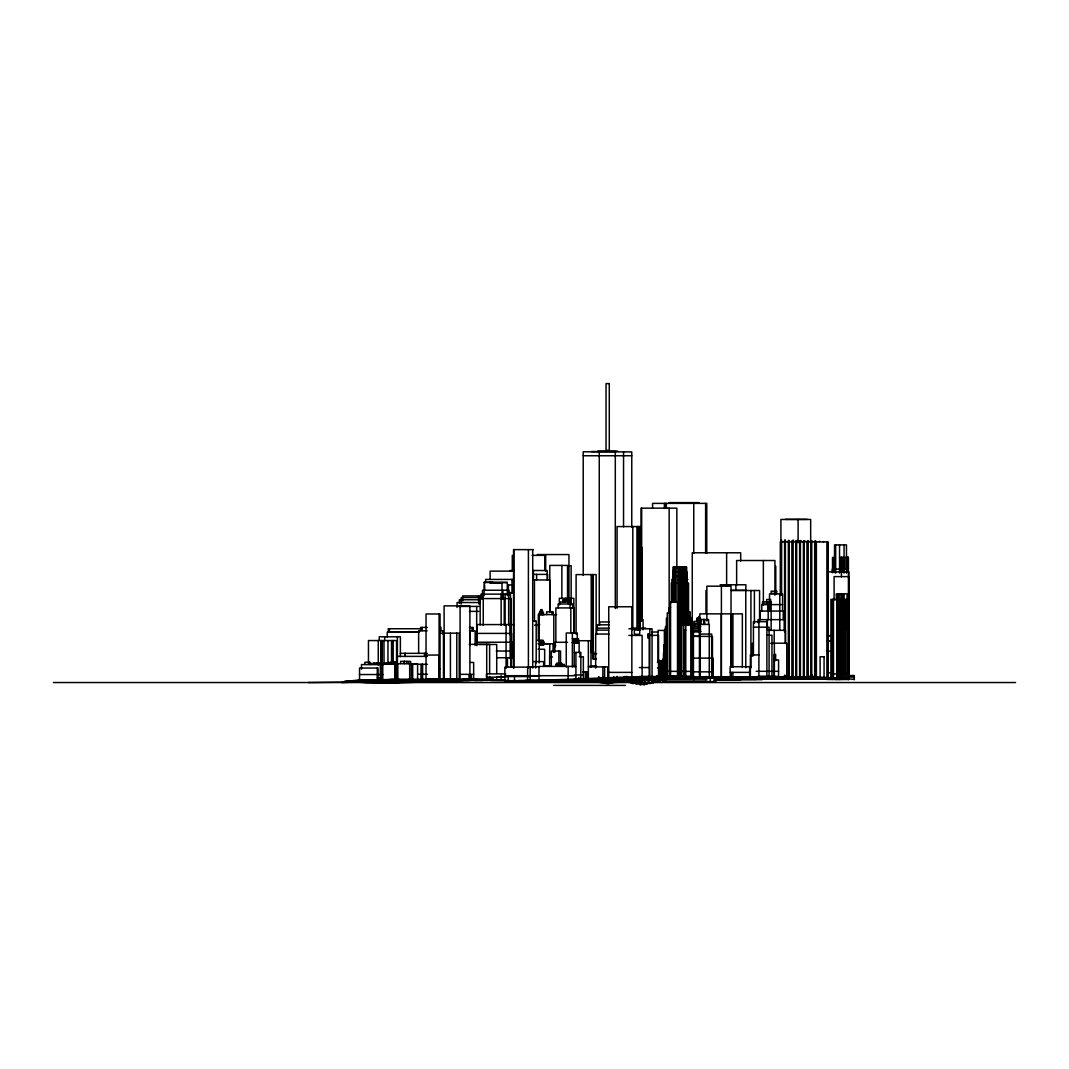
<?xml version="1.0" encoding="UTF-8"?>
<svg xmlns="http://www.w3.org/2000/svg" width="1069" height="1069" viewBox="0 0 1069 1069"><rect width="100%" height="100%" fill="white"/><g stroke="black" fill="none" stroke-linecap="round" stroke-linejoin="round"><path stroke-width="1.5" d="M648.188 682.41L646.932 684.307L643.471 683.639L640.01 679.577L637.712 679.39M645.823 682.837L644.366 684.908L642.175 684.387L637.445 679.804L633.984 679.363M654.455 681.608L653.359 682.797L649.912 682.85L646.451 679.363M651.115 682.717L650.152 683.559L646.692 683.238L643.231 679.39L641.908 679.309M641.801 684.147L640.505 685.069L633.583 680.151L631.285 679.697M657.315 681.554L653.119 682.463L649.658 679.336M403.026 681.287L401.409 682.289L391.788 682.516L385.054 681.26L368.564 681.167M747.071 677.225L774.784 677.252M638.18 683.585L636.723 684.374L629.815 680.485M592.934 680.405C603.531 681.287 615.116 684.066 625.418 681.006M400.394 681.501L398.657 682.356L389.851 682.329M617.722 681.247L608.274 683.853L587.656 680.392M623.935 681.755L628.639 680.018M634.558 683.078L632.955 683.666L625.378 680.499M461.073 680.338L444.276 680.753L461.073 680.338L447.123 681.661L450.423 681.1L392.564 682.303M638.5 679.643L602.555 681.3L619.071 680.352M356.137 681.14L343.991 681.568L359.678 679.951L428.883 680.071M636.63 679.376C633.382 681.541 613.365 680.819 629.962 680.071M665.546 680.859L663.168 681.194L659.6 679.229M623.989 680.726L647.854 680.084M308.406 682.53L358.048 681.995L391.12 679.309L504.929 680.245M374.591 680.031L364.582 681.234L375.74 680.138L345.955 681.434M628.719 680.285L627.744 680.405L630.844 680.125M407.663 682.289L414.291 681.581M392.764 679.737L386.951 680.686L389.21 680.499M616.866 680.432L601.299 680.953L616.305 680.432M621.263 680.365L608.101 681.715L598.146 680.819M358.209 680.111L400.18 679.603L377.223 679.737M727.428 677.385L730.702 677.131M389.717 679.737L377.825 679.831L386.337 679.697L380.591 679.79M614.194 678.267L639.97 677.586M622.652 678.027L633.449 677.465M590.93 681.287L587.91 681.501L598.921 682.329M595.607 680.886L592.48 681.087C605.989 683.198 619.926 682.837 633.222 679.857L629.922 679.911M577.848 680.138L580.868 679.937M618.497 679.684L625.405 679.777L599.108 679.349M679.349 677.84L693.474 677.212M660.976 679.309L664.277 679.149M773.275 677.332L760.46 677.586M688.329 677.198L670.357 678.04L678.534 677.866M623.16 678.013L667.256 678.147M622.906 679.684L637.578 679.336M621.677 679.657L588.191 679.71M624.924 679.75L636.202 679.39M841.076 679.363L834.461 679.363M444.223 681.207L493.771 679.416L486.342 679.483M624.309 679.817L625.405 679.777M847.69 676.129L854.305 675.915L847.69 675.528M445.907 679.951L447.817 679.884M341.492 682.57L358.035 682.022M619.98 678.04L605.789 678.254M761.676 678.788L799.639 678.28M741.058 677.225L737.851 677.252M778.032 677.225L757.988 677.572M847.69 675.996L854.305 675.768L847.69 675.835M477.015 679.496L468.77 679.75L487.451 679.496L426.785 679.416M378.185 682.543L411.191 681.501M775.172 677.278L765.324 677.532M638.046 679.336L630.176 679.537M723.619 679.349L741.819 679.363M577.1 679.897L580.414 679.817M690.093 677.773L709.135 677.452M395.597 679.603L391.107 679.71L425.449 679.643M665.452 675.955L659.012 676.036M474.275 679.483L461.34 679.857L488.239 680.378M462.262 679.55L472.177 679.349M472.565 679.336L475.732 679.296M573.505 679.523L590.342 679.657M477.335 679.349L462.864 679.657L476.56 679.323M683.719 677.853L640.892 677.586M664.905 678.24L726.332 677.399M408.826 679.617L456.784 679.336M445.573 679.951L446.388 679.937M678.013 677.987L700.85 677.626M626.768 679.657L624.269 679.71L624.122 676.396M715.348 679.443L721.976 679.336M574.294 679.483L589.046 679.697M854.305 675.648L847.69 675.688L854.305 675.541L854.305 679.737M445.345 679.844L446.468 679.817M452.214 679.75L455.087 679.71M575.656 679.416L585.09 679.537M736.341 677.252L718.702 677.465M391.12 682.516L412.674 682.289M579.665 680.459L561.252 680.432L580.961 680.499L572.65 680.445M854.305 676.543L847.69 676.637L854.305 676.784M451.679 679.349L425.302 679.59M444.53 679.764L447.831 679.724M452.762 679.67L477.455 679.47M568.681 680.418L553.729 680.445M625.004 680.926L626.06 680.913M706.783 677.479L715.121 677.452M724.448 677.425L716.658 677.439M793.158 678.307L789.229 678.334M656.647 675.969L664.343 675.915M474.676 679.483L503.78 680.111L497.753 679.951M746.897 677.212L732.225 677.305M592.226 680.485L591.357 680.499L592.239 680.712M599.228 678.294L608.061 678.16M616.532 678.134L608.127 678.16M456.009 679.991L463.091 680.084L451.519 680.004L456.142 680.058M479.273 680.432L482.854 680.418L474.436 680.392M589.58 679.697L605.455 679.67M566.276 680.539L575.857 680.525L569.309 680.552M731.423 677.318L750.131 677.452M493.13 679.483C450.423 680.859 407.823 683.452 365.023 682.49M456.917 680.004L460.017 680.004M577.995 679.937L581.255 679.924M543.025 614.608L544.388 614.608M490.377 680.499C551.096 681.781 611.682 676.022 672.348 676.49C732.987 679.737 793.732 673.43 854.305 679.39M597.812 451.078L617.548 451.078M591.504 451.532L615.771 451.532M583.22 455.755L631.752 455.755M668.98 502.617L698.952 502.617M785.154 519.36L807.135 519.36M780.838 539.952L781.613 539.952L781.613 595.273M792.904 540.259L793.666 540.259M796.659 540.46L797.421 540.46M800.427 540.66L801.202 540.66M804.182 540.847L804.957 540.847M807.937 541.021L808.712 541.021M811.705 541.168L812.467 541.168M816.235 541.328L814.685 541.275L814.685 678.655M819.228 541.489L819.99 541.489M822.983 541.662L823.745 541.662M533.351 549.626L513.548 549.626L513.548 668.072M537.386 554.557L568.962 554.557L568.962 599.215M532.121 555.372L544.816 555.372L544.816 570.472M845.806 557.27L848.412 557.27L848.425 676.543M568 565.728L571.14 565.728L571.14 598.974M848.412 569.109L832.297 569.109L832.297 572.396M509.819 570.539L512.973 570.539M532.896 570.472L547.221 570.539L547.221 579.919M514.136 571.127L490.137 571.127L490.137 579.358M672.869 571.421L674.205 571.421L674.205 576.872M685.349 571.634L686.392 571.634M673.457 571.808L679.229 571.808M828.341 571.875L848.88 571.875L848.692 679.416M533.979 574.4L547.622 574.4L547.622 579.919M672.655 576.325L687.26 576.325M673.884 579.224L672.04 579.224L672.04 602.261M513.067 579.425L485.647 579.425L485.647 582.712M686.966 579.492L687.928 579.492M677.893 579.652L682.129 579.652M532.669 579.919L549.854 579.986L549.854 611.588M492.622 582.231L484.15 582.231L484.15 595.633M489.428 582.458L507.281 582.458L507.281 595.633M484.15 582.485L507.281 582.485M489.883 582.872L501.548 582.872M720.159 584.77L745.881 584.77L745.881 590.288L731.183 590.288M731.249 590.529L759.578 590.529L759.578 620.114M507.762 592.667L513.481 592.667M481.478 595.901L462.717 595.901L462.717 600.831M482.266 597.558L461.22 597.558L461.22 604.132M849.08 599.468L830.907 599.468L830.907 679.416M564.646 600.003L562.708 600.003L562.815 601.941M480.181 602.528L457.091 602.528L457.091 607.459M766.673 603.785L770.682 603.785L770.642 599.482L766.673 599.482L766.673 602.341M782.588 604.613L761.809 604.613L761.809 611.014M458.24 606.417L479.099 606.417M670.584 607.392L669.234 607.392L669.234 676.316M677.505 607.7L679.323 607.7M469.451 611.374L478.685 611.374M686.966 611.962L690.24 611.962L690.24 625.298M540.54 612.925L539.11 612.925L539.27 662.967M542.25 612.951L543.653 612.951M670.463 612.871L667.283 612.871L667.283 676.289M678.668 613.299L680.739 613.299M556.602 614.608L538.322 614.568L538.322 641.026M683.064 615.463L686.953 615.463M698.765 616.479L698.591 619.245M686.873 617.027L690.574 617.027L690.574 625.298M680.646 617.201L683.786 617.201M667.283 618.336L666.401 618.336L666.401 676.236L673.884 676.276M690.24 618.55L691.443 618.55L691.443 676.477M639.382 619.753L643.084 619.753L643.084 629.775M532.709 620.875L536.197 620.875L536.197 662.967M701.13 621.37L693.834 621.37L693.834 625.726M700.476 621.864L698.378 621.864L698.378 624.951M609.29 621.971L599.682 621.971L599.682 624.977M681.634 624.51L691.91 624.51L691.91 676.891L658.21 676.851M510.474 624.657L513.735 624.657M535.369 624.724L539.751 624.724M609.29 624.817L597.304 624.817L597.304 630.109L608.528 630.109M691.456 624.951L700.476 624.951M534.647 625.285L539.27 625.285M690.627 625.806L695.024 625.806M666.401 626.581L665.573 626.581L665.573 676.209M690.855 626.648L700.863 626.648M690.574 626.848L693.246 626.848L693.246 676.918M753.431 627.182L769.079 627.182L769.079 676.811M427.306 627.409L420.598 627.409L420.598 630.71M439.747 627.409L440.976 627.409L440.976 630.71M469.398 627.503L473.3 627.503L473.3 630.817M631.285 628.064L645.609 628.064M665.439 628.104L667.23 628.104M608.956 628.144L596.649 628.144L596.649 634.051M692.471 628.265L700.035 628.265L700.035 631.579M845.044 628.358L847.517 628.358M421.079 628.746L388.301 628.746L388.301 632.046M628.906 628.799L652.063 628.799L652.063 677.866M665.573 629.32L664.718 629.32L664.718 676.918L693.367 676.918M691.122 629.654L693.367 629.654M683.746 630.042L685.764 630.042M691.616 629.975L700.863 629.975M767.903 630.336L785.501 630.336L785.501 643.177M664.784 630.429L658.063 630.429L658.063 661.497M427.159 630.763L418.634 630.763L418.634 653.4M439.747 630.763L442.833 630.763L442.833 633.997M469.451 630.817L475.144 630.857L475.144 645.409M700.716 631.512L693.447 631.512L693.447 677.372M693.126 631.685L700.863 631.685M419.329 632.046L389.423 632.046L389.423 628.746M651.596 632.006L658.05 632.006M419.329 632.14L387.232 632.14L387.232 636.99M439.626 633.155L459.202 633.155L459.202 680.018L435.471 680.018M476.814 633.409L511.637 633.409L511.49 667.176M608.956 634.051L595.66 634.077L595.66 668.112M699.433 634.077L711.687 634.077L711.687 677.358M767.315 635.2L771.965 635.2L771.965 676.557M628.906 635.414L642.122 635.414L642.122 677.866M648.442 635.414L658.544 635.333L658.544 677.786M827.379 635.601L831.361 635.601M827.994 635.734L831.428 635.734M699.433 636.309L693.447 636.309L712.462 636.456L712.462 677.372M649.204 638.193L648.148 638.193L648.148 633.73L649.204 633.73L649.204 677.866M572.369 638.674L578.556 638.741L578.556 642.656M537.707 640.318L543.226 640.318L543.226 644.807M577.634 640.719L590.983 640.719L590.983 667.043M827.379 640.678L831.428 640.812M827.74 640.892L831.588 640.892M476.814 642.228L513.093 642.228L513.093 658.531M567.492 642.295L554.811 642.295L554.811 652.277M572.369 642.589L575.443 642.589M572.369 642.656L579.131 642.656L579.131 652.371M771.043 643.177L786.784 643.217L786.784 677.358L752.376 677.358M771.15 643.418L774.357 643.418L774.357 676.49M538.763 643.685L548.517 643.685M538.041 643.752L555.065 643.752L555.065 646.959M469.224 644.326L489.629 644.326L489.629 673.443M478.765 644.473L496.711 644.473L496.711 673.443M555.853 645.663L553.849 645.663L553.849 652.277M553.849 647.119L553.435 652.117M538.041 649.257L544.655 649.257L544.655 665.8L549.76 665.733M496.323 651.048L513.093 651.048M827.125 651.128L831.041 651.101M590.689 651.903L593.789 651.903L593.789 658.958M574.213 652.424L580.841 652.424L580.841 680.285M666.014 652.932L663.461 652.932L663.461 675.541M400.341 653.333L427.239 653.333M592.48 653.693L596.676 653.693M426.037 655.056L439.225 655.056L439.225 679.871M758.91 654.963L750.385 654.963L750.385 677.024L758.91 677.024L758.91 621.677M397.401 656.379L427.386 656.379M579.131 656.794L583.353 656.794L583.353 680.472M549.573 656.954L552.473 656.954M496.925 657.729L512.492 657.729M596.475 658.958L592.667 658.958L592.734 574.587M665.813 658.998L662.927 658.998L662.927 675.541M774.21 659.934L778.579 659.934L778.579 676.811L753.431 676.811M658.544 660.562L659.092 663.862M660.963 660.562L661.377 663.862M663.261 660.562L663.314 663.876M532.709 661.591L543.613 661.591L543.613 666.415M391.561 661.978L397.16 661.978L397.16 664.13L388.341 664.143L388.341 662.486L392.617 662.486L392.617 664.143M657.341 662.392L662.98 662.392M470.494 662.459L473.661 662.459L473.661 679.844M384.025 663.061L387.285 663.061L387.285 664.156L384.025 664.156L383.958 640.558M368.738 663.288L371.25 663.288L371.25 664.383L369.767 664.383M380.644 663.101L377.237 663.101L377.237 664.196L380.644 664.196M411.485 664.303L427.453 664.303M383.931 664.584L361.482 664.584L361.482 669.207M660.869 664.437L660.442 676.637M665.773 664.53L662.326 664.53L662.326 676.637M590.075 665.853L596.475 665.853M575.924 666.415L538.99 666.415L538.99 681.22M539.658 666.802L530.157 666.802L530.157 681.22M751.186 666.709L730.127 666.709L730.127 672.388L749.636 672.374M588.338 666.869L607.767 666.909L607.767 679.43M533.177 667.096L504.875 667.096L504.875 681.22L575.924 681.22L575.924 652.424M639.329 667.55L649.204 667.55M657.488 667.911L662.326 667.911M439.225 668.833L440.054 668.833M658.745 676.637L659.292 671.051L659.145 676.637M658.691 671.118L665.773 671.118M756.171 671.305L778.579 671.305M659.132 671.332L693.367 671.399M582.699 671.893L588.364 671.893M692.979 671.853L713.09 671.853M608.742 672.388L631.832 672.388M658.745 672.708L660.575 672.708M828.181 672.815L830.533 672.815M845.044 673.577L847.517 673.577M505.784 673.884L486.462 673.884L486.462 677.185L505.784 677.185M830.907 673.898L846.354 673.898M846.982 673.898L849.08 673.898M417.912 674.232L427.453 674.232M460.084 674.339L469.892 674.339M470.494 674.339L473.661 674.339M359.545 674.539L383.049 674.539M574.213 674.953L583.353 674.953M658.691 675.461L661.47 675.448M662.326 675.555L666.014 675.541M504.875 675.702L575.924 675.702M514.43 675.782L515.632 675.782M657.341 676.183L681.942 676.156M530.157 676.236L539.658 676.236M657.929 676.356L659.64 676.356M680.619 676.41L693.647 676.356M758.95 676.436L775.626 676.436M504.875 676.53L530.157 676.53M639.329 676.477L649.204 676.477M657.929 676.637L693.367 676.53M757.079 676.557L778.579 676.477M496.978 677.078L505.169 677.078M784.593 676.958L785.368 676.958M699.807 677.278L760.473 677.305M767.382 677.238L781.185 677.238M782.642 677.238L785.301 677.238M788.361 677.252L789.136 677.252M692.258 677.399L740.697 677.399M792.116 677.465L792.891 677.465M691.402 677.733L781.025 677.733M795.884 677.652L796.646 677.652M807.937 677.773L808.712 677.773M377.277 677.813L381.098 677.813M701.732 677.853L608.742 677.893L608.742 606.764L631.832 606.764L631.832 677.893M799.639 677.826L800.414 677.826M803.407 677.973L804.169 677.973M811.705 677.92L812.467 677.92M665.72 678.04L710.351 678.04M807.162 678L807.923 678M810.917 678.013L811.692 678.013M814.685 678.013L815.447 678.013M659.907 678.401L666.588 678.401M761.609 678.401L831.201 678.334M656.847 678.494L670.824 678.494M760.928 678.574L831.241 678.468M648.389 678.815L666.281 678.815M760.968 678.868L778.352 678.868M781.185 678.828L800.654 678.828M805.438 678.681L830.813 678.695M606.203 679.096L617.267 679.096M626.046 678.922L643.872 678.922M689.224 679.056L657.836 679.096L689.224 679.136M760.968 678.975L786.423 678.895M790.726 679.096L838.363 679.096M845.044 679.096L847.517 679.096M634.264 679.256L653.466 679.203M836.305 679.296L837.802 679.296M425.435 679.47L493.878 679.523M588.338 679.39L624.349 679.456L624.349 676.704M630.349 679.456L659.239 679.47M715.562 679.537L736.501 679.376M738.465 679.416L756.478 679.416M826.684 679.456L849.08 679.416L848.92 576.619L834.101 576.619L834.101 599.909M377.277 679.737L496.056 679.897M496.925 679.777L505.169 679.777L426.037 679.871L426.037 613.98L440.054 613.98L440.054 679.897M608.208 679.71L640.705 679.67M715.161 679.684L762.103 679.684M367.576 679.804L371.25 679.804M377.451 679.991L404.095 679.991M574.213 679.831L580.841 679.831L577.781 679.577M643.084 679.857L617.067 679.857L617.067 676.396M652.598 679.831L706.769 679.831L706.769 676.503M714.961 679.884L740.496 679.844M574.881 680.218L606.938 680.044M525.133 680.432L599.121 680.245L599.121 676.971M387.232 680.659L426.571 680.659M506.292 680.539L508.737 680.539M515.632 680.472L514.43 680.472L514.55 675.782M518.118 680.619L533.832 680.619M538.99 680.525L597.09 680.499M657.569 680.459L665.68 680.459M509.606 680.806L512.051 680.806M515.325 680.886L627.65 680.833M453.71 680.966L454.873 680.966M511.169 680.98L543.613 680.98M624.243 680.98L627.65 681.033M513.548 681.421L533.351 681.421M665.252 681.568L715.789 681.568L715.789 676.704M583.22 681.741L591.504 681.741M583.22 681.822L591.504 681.822M615.771 681.822L626.968 681.822M53.45 682.53L1015.55 682.53M553.729 685.403L625.405 685.403M607.165 679.71L593.429 679.643M552.098 680.565L553.167 680.565M555.065 680.565L557.27 680.565M593.242 681.087L588.511 680.94L592.279 681.3M395.343 682.49L396.412 682.49M374.591 682.49L396.131 682.516M756.05 677.546L745.267 677.412M639.97 677.559L650.353 677.759M597.798 679.47L607.646 679.51M376.368 682.53L361.683 682.49M847.637 679.149L849.04 679.443L847.984 679.416L848.024 599.468M578.302 679.804L581.589 679.817M602.381 679.43L597.584 679.349M469.425 680.231L455.608 680.084L457.225 680.111M478.231 680.432L474.756 680.405M763.346 677.532L750.024 677.318M757.266 677.572L751.307 677.265M494.76 679.871L505.45 680.125M459.777 680.004L458.641 679.991M624.75 681.087L626.006 681.1M624.189 679.764L609.183 679.75M457.318 680.111L458.441 680.125M658.183 679.015L663.127 679.456M832.23 678.468L845.298 678.962L826.39 678.053L832.577 678.481M610.853 679.737L616.265 679.871M474.142 680.352L468.957 680.245L469.745 680.231L469.745 674.766M619.86 679.697L623.561 679.817M468.823 679.39L472.364 679.496M804.676 678.254L826.19 679.042M838.096 679.109L814.297 677.439M571.688 680.459L585.959 681.247M811.157 678.254L814.284 678.427M780.063 678.641L775.733 678.28M782.775 676.61L785.515 676.757M581.643 679.657L577.501 679.47L581.416 679.79M586.961 680.392L596.128 681.22L587.255 680.392M589.046 681.447L592.132 681.634M817.585 677.519L837.896 679.122M581.001 679.657L578.115 679.47L580.761 679.697M618.336 681.501L621.156 681.701M656.807 678.134L658.798 678.294M578.035 679.603L580.988 679.897M592.867 680.365L595.393 680.592M658.932 680.432L660.388 681.127L656.313 682.089L652.865 679.309M625.499 680.953L628.652 681.394M411.498 680.338L418.353 680.432M848.559 610.052L848.612 675.942M848.171 557.27L848.171 572.303M847.65 557.27L847.65 572.303M847.45 599.468L847.45 679.416M846.982 629.441L847.062 593.829L836.305 593.829L836.346 600.404M846.474 573.131L846.474 544.909L834.528 544.909L834.528 569.804M846.354 599.468L846.354 629.441M846.154 557.27L846.154 568.962M845.873 599.468L845.873 679.416M845.085 599.468L845.085 679.416M844.069 544.909L844.069 573.131M844.002 593.829L844.002 600.404M843.909 599.468L843.909 679.416M843.748 569.109L843.748 572.396M843.428 572.343L843.428 557.323L840.782 557.323L840.782 572.343M843.347 593.829L843.414 679.416M843.174 557.323L843.174 572.343M842.559 599.468L842.559 679.416M842.225 599.468L842.225 679.416M841.851 593.829L841.904 600.404M841.677 557.323L841.677 572.343M841.57 599.468L841.57 679.416M841.41 571.875L841.41 576.832M841.103 569.109L841.103 572.396M841.049 557.323L841.049 569.002M840.889 593.829L840.889 600.404M839.927 599.468L839.927 679.416M839.539 544.909L839.539 573.131M839.673 599.468L839.673 679.416M839.272 599.468L839.272 679.416M839.031 599.468L839.031 679.416M837.802 593.829L837.802 600.404M837.134 599.468L837.134 679.416M836.76 599.468L836.76 679.416M835.677 544.909L835.677 573.131M835.21 569.202L835.21 557.524L832.51 557.524L832.51 572.543M834.876 557.524L834.876 569.202M834.328 557.524L834.328 572.543M833.486 599.468L833.486 679.416M832.978 569.109L832.978 572.396M832.845 557.524L832.845 572.543M832.577 599.468L832.577 679.416M832.35 599.468L832.35 679.416M828.061 678.655L828.061 541.903L780.303 541.903L780.303 595.273M827.513 541.863L827.513 678.655M827.125 541.863L827.125 678.655M816.382 541.903L816.382 678.655M815.447 541.275L815.447 678.655M815.059 541.275L815.072 678.655M812.467 675.314L812.467 678.655M812.079 675.314L812.093 678.655M811.705 675.314L811.705 678.655M811.692 678.655L811.692 541.275L810.917 541.275L810.917 678.655M811.318 541.275L811.318 678.655M810.676 542.705L810.676 519.467L780.931 519.467L780.838 595.273M808.712 675.314L808.712 678.655M807.923 678.655L807.923 541.261L807.162 541.261L807.162 678.655M807.549 541.261L807.549 678.655M804.169 678.655L804.169 541.235L803.407 541.235L803.407 678.655M803.781 541.235L803.781 678.655M800.414 678.655L800.414 541.074L799.639 541.074L799.639 678.655M800.026 541.074L800.013 678.655M798.102 519.467L798.102 542.705M796.646 678.655L796.646 540.901L795.884 540.901L795.884 678.655M796.271 540.901L796.271 678.655M792.891 678.655L792.891 540.714L792.116 540.714L792.116 678.655M792.503 540.714L792.517 678.655M789.136 678.655L789.136 540.513L788.361 540.513L788.361 678.655M788.735 540.513L788.748 678.655M785.368 643.632L785.368 540.206L784.593 540.206L784.593 631.953M784.993 540.206L784.993 631.953M784.993 675.314L784.98 678.655M784.593 675.314L784.593 678.655M784.352 630.296L784.352 619.646L758.095 619.646L758.095 622.692M783.23 619.606L783.23 611.067L760.259 611.067L760.259 619.606M782.588 611.014L782.588 593.923L769.52 593.923L769.52 604.613M781.225 539.952L781.225 595.273M779.795 593.923L779.795 630.296M775.773 566.223L775.773 594.204M775.626 660.682L775.626 654.388L774.21 654.388L774.21 676.477M774.931 595.246L774.931 560.517L736.635 560.517L736.635 585.331M774.183 630.336L774.183 643.177M771.137 604.613L771.137 630.296M770.161 601.9L770.161 604.052M770.161 604.613L770.161 611.014M769.667 599.482L769.667 603.785M769.052 604.613L769.052 611.014M768.664 601.9L768.664 604.052M768.197 611.067L768.197 619.606M767.649 601.9L767.649 604.052M767.716 604.613L767.716 611.014M767.328 619.646L767.328 628.772M766.887 676.811L766.887 621.677L753.431 621.677L753.431 655.725M763.36 560.517L763.36 605.174M754.393 590.529L754.393 623.401M752.376 643.217L752.376 656.219M750.932 590.529L750.932 667.778M749.636 666.709L749.636 677.332M745.774 590.529L745.774 667.778M742.34 667.27L742.34 613.86L699.807 613.86L699.807 632.22M740.697 561.078L740.697 552.78L692.258 552.78L692.258 625.886M735.9 584.77L735.9 590.288M732.92 613.86L732.92 667.27M732.906 672.374L732.906 677.332M732.519 676.837L732.519 679.603M731.396 613.86L731.396 667.27M731.102 672.374L731.276 677.358M731.036 667.23L731.036 586.173L706.863 586.173L706.863 620.915M730.314 672.388L730.314 677.358M729.9 676.837L729.9 679.603M728.657 676.837L728.657 679.603M726.626 552.78L726.626 586.012M722.938 676.837L722.938 679.603M721.401 586.173L721.401 677.158M721.268 613.86L721.268 677.278M714.079 676.704L714.079 681.568M713.09 677.372L713.09 658.13L692.979 658.13L692.979 677.372M710.257 676.704L710.257 681.568M709.268 677.345L709.268 624.416L700.275 624.416L700.275 677.345M708.6 624.403L708.6 619.552L700.756 619.512L700.756 624.363M706.769 553.314L706.769 503.379L652.598 503.379L652.598 508.376M705.968 590.529L705.968 613.539M705.62 503.379L705.62 553.314M705.62 676.503L705.62 679.831M704.685 619.526L704.685 624.403M703.963 619.512L703.963 624.403M703.643 619.512L703.643 624.376M699.981 621.864L699.981 623.24M699.38 626.648L699.38 629.962M699.433 631.512L699.433 677.358M698.885 626.648L698.899 631.579M698.618 621.864L698.618 623.24M698.404 618.189L698.404 621.503M698.044 621.37L698.044 624.269M697.229 618.189L697.229 621.503M696.894 621.503L696.894 618.189L700.449 618.189L700.476 623.307L694.797 623.307L694.797 624.951M693.754 503.379L693.754 553.314M693.754 676.503L693.754 679.831M691.122 626.848L691.122 676.53M690.841 618.55L690.841 625.178M688.543 625.298L688.543 582.979L671.305 582.979L671.305 602.716M688.369 611.962L688.369 625.298M688.035 605.829L688.035 617.307M687.447 617.027L687.447 625.298M686.873 625.392L686.953 571.902L680.165 571.902L680.165 583.54M686.539 625.111L686.539 566.891L673.31 566.891L673.31 580.2M686.392 566.891L686.365 616.8M686.151 566.891L686.151 576.872M685.83 566.891L685.764 676.918M685.51 566.891L685.483 625.111M685.349 566.891L685.349 625.111M685.216 630.042L685.216 676.918M684.467 566.891L684.467 625.111M684.294 566.891L684.294 625.111M683.786 615.463L683.746 676.918M683.131 566.891L683.064 625.472M682.476 566.891L682.476 625.111M682.236 566.891L682.236 625.111M681.995 571.902L681.995 625.111M681.661 566.891L681.661 616.8M681.634 617.201L681.634 676.891M681.487 566.891L681.434 676.704M681.087 566.891L681.033 616.8M680.793 566.891L680.739 676.717M680.646 613.299L680.646 676.757M679.684 566.891L679.684 613.446M679.229 566.891L679.323 676.717M678.615 566.891L678.668 676.717M678.494 676.637L678.494 602.141L670.557 602.141L670.584 676.583M678.053 566.891L678.053 608.461M677.505 602.141L677.505 676.637M676.851 567.906L676.851 508.163L641.053 508.163L641.053 621.022M676.116 566.891L676.116 601.807M674.633 566.891L674.633 601.807M674.472 566.891L674.472 601.807M674.031 571.808L674.031 601.74M673.697 566.891L673.697 601.807M673.457 566.891L673.457 601.807M672.936 571.421L672.922 602.261M672.601 579.224L672.601 602.261M669.154 508.163L669.154 612.724M666.321 503.379L666.455 508.376M665.72 626.581L665.72 676.918M665.239 503.379L665.239 508.376M665.159 652.865L665.292 645.155L663.796 645.155L663.796 652.865M665.025 645.155L665.025 652.865M664.637 645.155L664.637 652.865M664.41 503.379L664.41 508.376M664.397 630.429L664.437 652.865M664.063 645.155L664.063 652.865M663.916 645.155L663.916 652.865M662.7 662.392L662.7 676.183M662.513 671.332L662.513 676.851M661.203 660.562L661.203 663.862M660.776 664.437L660.816 679.831M660.602 664.437L660.535 676.637M659.854 668.793L659.894 660.522L659.346 668.793M659.68 660.522L659.6 668.793M659.399 660.522L659.439 668.793M658.958 671.051L659.132 676.851M658.878 660.562L658.811 663.862M651.836 632.006L651.836 635.307M649.818 628.799L649.818 677.866M648.442 633.73L648.442 638.193M641.881 547.261L641.881 620.474M641.667 508.163L641.667 621.022M640.278 629.868L640.278 526.563L617.067 526.563L617.067 608.208M639.249 526.563L639.249 629.868M638.901 526.563L638.901 629.868M637.525 526.563L637.525 629.868M637.191 526.563L637.191 629.868M632.808 526.563L632.808 629.868M631.752 527.231L631.766 451.893L583.22 451.799L583.22 575.443M628.211 676.73L628.211 679.67M627.075 676.396L627.075 679.71M626.046 676.396L626.046 679.71M625.793 676.517L625.793 679.857M623.548 451.893L623.548 526.87M615.303 451.893L615.303 608.515M613.833 676.704L613.833 679.456M604.6 666.869L604.6 679.43M602.876 666.869L602.876 679.39M602.662 676.704L602.662 679.456M599.255 451.799L599.255 625.178M598.573 676.784L598.573 679.456M596.141 634.144L596.141 574.587L576.111 574.587L576.111 634.144M593.268 574.587L593.268 653.987M591.21 574.587L591.21 652.344M588.364 640.719L588.364 680.218M587.389 671.893L587.389 680.218M586.36 671.893L586.36 680.231M585.344 671.96L585.344 680.231M580.307 677.987L580.307 680.753M580.053 652.544L580.053 656.46M578.81 677.479L578.81 680.739M578.075 638.741L578.075 642.656M577.674 638.741L577.835 642.656M577.273 642.723L577.273 632.995L566.263 632.995L566.263 667.016M576.685 638.741L576.685 642.656M575.443 638.674L575.469 642.656M574.948 638.674L574.948 642.589M574.708 638.674L574.561 642.589M574.307 632.621L574.307 607.914L555.853 607.914L555.853 642.496M574.213 642.656L574.213 666.936M573.853 632.795L573.853 598.293L559.341 598.293L559.341 604.867M573.826 638.674L573.746 642.589M573.505 638.674L573.505 642.589M572.797 607.887L572.797 603.972L558.112 603.972L558.112 607.887M572.369 632.995L572.369 667.016M571.18 598.293L571.18 604.867M571.06 603.918L571.06 601.994L559.956 601.994L559.956 603.918M570.819 607.914L570.819 632.621M569.991 603.972L569.991 607.887M569.683 601.86L569.683 599.936L565.113 599.936L565.113 601.86M568.16 599.936L568.267 603.918M568.147 666.415L568.147 681.22M567.532 598.667L567.532 565.421L549.787 565.421L549.787 611.962M565.635 598.293L565.635 601.58M564.539 600.003L564.539 601.941M564.258 600.003L564.258 601.941M563.924 600.003L563.924 601.941M563.497 600.003L563.43 601.941M562.2 664.49L562.2 665.813M561.866 565.421L561.866 598.667M561.733 664.477L561.733 663.154L556.615 663.154L556.615 664.477M560.544 664.116L560.544 651.061L551.31 651.061L551.31 666.361M560.437 663.154L560.437 664.477M558.86 651.061L558.86 664.116M553.795 614.608L553.795 644.38M553.234 614.581L553.234 611.829L546.647 611.829L546.647 614.581M553.101 643.752L553.101 651.783M552.058 611.829L552.058 614.581M549.76 643.752L549.573 666.361M545.684 554.557L545.684 571.1M543.84 644.807L543.84 641.574L542.411 641.574L542.411 644.807M543.48 641.574L543.48 644.807M543.039 641.574L543.039 644.807M542.852 614.608L542.852 611.308L539.885 611.294L539.885 614.595M542.584 641.574L542.584 644.807M542.25 611.308L542.25 614.608M542.09 614.608L542.09 609.637L540.673 609.637L540.673 614.608M541.756 644.821L541.756 641.587L540.126 641.587L540.126 644.821M541.328 609.637L541.462 614.608M541.048 640.318L541.048 644.821M540.54 611.294L540.54 614.595M540.273 641.587L540.273 644.821M539.043 614.568L539.043 641.079M536.611 574.4L536.611 579.919M535.622 661.591L535.622 668.031M534.447 579.986L534.447 621.57M533.471 570.539L533.471 579.919M532.709 549.626L532.709 668.072M528.407 549.626L528.407 668.072M527.632 667.096L527.592 681.22M513.868 549.626L513.868 668.072M513.067 593.268L513.067 584.957L507.762 584.957L507.762 589.941M512.292 555.372L512.292 570.472M511.984 579.425L511.984 593.268M511.276 634.973L511.276 598.573L480.155 598.573L480.155 625.044M510.782 657.729L510.782 667.176M510.488 635.227L510.488 594.137L481.01 594.137L481.01 599.068M510.154 658.638L510.154 624.577L476.814 624.577L476.814 645.663M508.938 595.206L508.938 590.235L482.48 590.235L482.48 599.068M508.67 594.137L508.67 625.365M508.39 584.957L508.39 593.268M508.269 675.849L508.269 680.539M507.441 657.729L507.441 667.176M506.078 624.577L506.078 668.366M505.129 594.137L505.129 625.365M504.221 598.573L504.221 625.044M503.312 594.137L503.312 599.068M502.911 590.235L502.911 599.068M501.989 582.485L501.989 598.934M501.655 594.137L501.655 599.068M501.134 594.137L501.134 625.365M501.094 675.421L501.094 679.844M496.711 676.65L496.711 679.871M489.629 676.503L489.629 679.871M486.716 644.326L486.716 679.724M484.631 584.957L484.631 589.941M483.255 594.137L483.255 625.365M482.827 594.137L482.827 599.068M479.527 603.103L479.527 599.762L459.349 599.762L459.349 603.103M478.992 597.558L478.992 604.132M478.565 595.901L478.565 600.831M476.68 606.417L476.68 644.754M472.07 627.503L472.07 630.817M470.641 674.766L470.641 680.285L471.429 680.285L471.429 674.766L468.957 674.766L469.171 680.392M470.173 630.857L470.173 645.409M469.892 674.913L469.892 605.856L444.089 605.856L444.21 680.018M460.084 605.856L460.084 679.844M456.797 633.155L456.797 680.018M450.423 633.155L450.423 680.018M443.461 633.155L443.461 680.018M439.078 613.98L439.078 679.897M424.513 653.333L424.513 656.473M422.616 664.303L422.616 679.75M422.282 664.303L422.188 679.75M422.148 627.409L422.148 630.71M421.052 664.303L420.959 679.75M417.591 679.71L417.591 663.729L382.742 663.702L382.742 679.697M412.687 663.729L412.687 679.71M412.246 663.729L412.246 679.71M411.765 663.729L411.765 679.71M411.618 679.523L408.171 679.363M411.338 663.729L411.338 679.71M410.67 663.662L410.67 661.444L400.634 661.337L400.634 663.542M409.694 663.729L409.694 679.71M408.692 661.444L408.692 663.662M407.503 679.603L401.476 679.603M406.888 661.337L406.888 663.542M405.285 653.333L405.285 656.473M404.991 653.333L404.991 656.473M404.416 661.337L404.416 663.542M404.149 661.337L404.149 663.542M400.367 656.713L400.367 636.79L379.241 636.79L379.241 640.117M397.828 663.729L397.828 679.71M397.401 636.79L397.401 665.025M396.853 663.702L396.853 679.697M396.559 661.925L396.559 640.558L368.458 640.558L368.458 663.568M395.383 663.702L395.383 679.697M395.116 663.702L395.116 679.697M394.782 661.978L394.782 664.13M393.352 661.978L393.352 664.13M392.791 640.558L392.791 661.925M392.644 640.558L392.644 661.925M391.521 640.558L391.521 663.568M390.893 662.486L390.893 664.143M390.065 662.486L390.065 664.143M387.967 640.558L387.967 663.568M386.925 663.061L386.925 664.156M386.443 663.061L386.443 664.156M384.693 636.79L384.693 640.117M384.479 663.061L384.479 664.156M381.914 640.558L381.927 665.212M381.673 640.558L381.673 665.212M381.098 664.584L381.098 680.018M380.738 640.558L380.738 665.212M380.337 664.584L380.337 680.018M380.203 663.101L380.203 664.196M378.266 640.558L378.266 665.212M377.998 663.101L377.998 664.196M378.052 680.058L378.052 668.031L359.545 668.031L359.545 680.058M377.611 663.101L377.611 664.196M377.277 668.031L377.277 680.058M374.484 663.194L374.484 664.29M373.843 663.194L373.843 664.29M370.115 664.437L370.115 662.286L364.89 662.286L364.89 664.437M369.032 662.286L369.032 664.437M633.129 680.418L635.975 680.084L633.129 680.418M642.202 680.218L636.616 680.726L642.202 680.218M630.403 680.739L633.089 680.378L630.403 680.739M651.342 679.71L633.155 681.487L651.342 679.71M608.368 682.196L603.437 681.768L608.368 682.196M629.561 680.659L628.412 680.819L633.89 680.111L629.561 680.659M611.695 681.701L610.599 681.701L615.918 681.167L611.695 681.701M636.549 679.911L631.432 680.632L636.549 679.911M632.126 680.138L626.741 680.766L632.126 680.138M444.223 680.218L441.644 680.312L445.198 680.485L444.223 680.218M474.449 679.884L472.511 679.978L490.177 680.018L474.449 679.884M401.476 680.445L396.051 680.712L402.759 681.153L401.476 680.445M771.644 677.425L770.148 677.452L773.381 677.385L771.644 677.425M768.945 677.492L765.912 677.532L768.945 677.492M609.277 383.597L606.043 383.597L606.043 450.316L609.277 450.316L609.277 383.597M776.602 591.21L771.123 591.21L771.123 593.415L776.602 593.415L776.602 591.21M771.137 601.9L762.491 601.9L762.491 604.052L771.137 604.052L771.137 601.9M639.703 629.855L634.385 629.855L634.385 634.264L639.703 634.264L639.703 629.855M824.065 656.754L820.11 656.754L820.11 677.759L824.065 677.759L824.065 656.754M376.301 663.194L373.001 663.194L373.001 664.29L376.301 664.29L376.301 663.194M564.352 664.49L555.746 664.49L555.746 665.813L564.352 665.813L564.352 664.49M478.511 680.231L466.525 680.392L478.511 680.231M598.867 681.047L593.549 680.592L599.535 681.22L598.867 681.047M838.737 600.404L838.737 593.829L838.63 600.404M576.966 642.656L576.966 638.741L576.872 642.656M541.395 644.821L541.395 641.587L541.275 644.821"/></g></svg>
